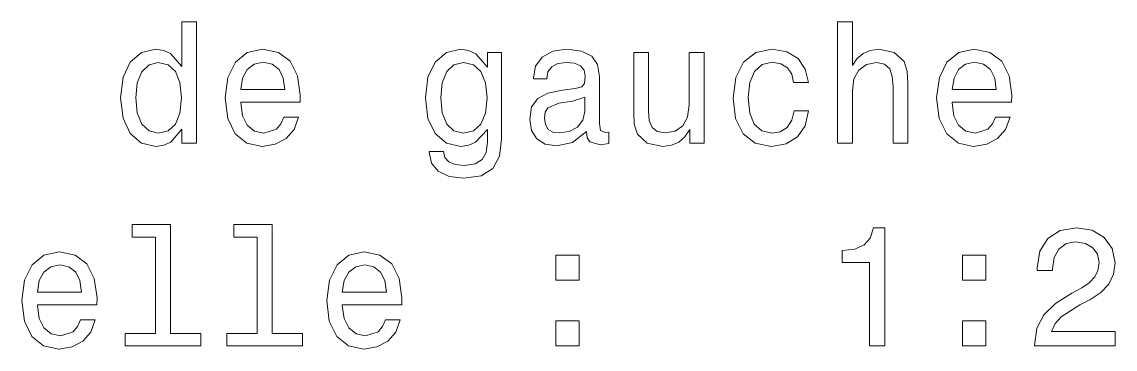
# Model space of a CAD drawing. Extents: x 0 to 420, y 0 to 297.
# Drawn here: x 314.28 to 346.94, y 91.34 to 101.11 of the extents above; entities that cross this region are included whole.
import ezdxf

# ---------------------------------------------------------------- set-up
doc = ezdxf.new("R2010")
doc.units = 0

msp = doc.modelspace()

# ---------------------------------------------------------------- linework, layer by layer
at = {"color": 7, "lineweight": 13}
for points in [[(319.058105, 97.905136), (319.058105, 97.486549), (319.501923, 97.486549), (319.501923, 101.10759), (319.063171, 101.10759), (319.063171, 99.781219), (318.72525, 100.164505), (318.518494, 100.25528), (318.281464, 100.290581), (317.852783, 100.18972), (317.519928, 99.907295), (317.30307, 99.453407), (317.227417, 98.843178), (317.30307, 98.232948), (317.519928, 97.77401), (317.852783, 97.486549), (318.281464, 97.390732), (318.518494, 97.426033), (318.730316, 97.516808)], [(338.645996, 97.486549), (339.089813, 97.486549), (339.089813, 99.04995), (339.135193, 99.40802), (339.281464, 99.670265), (339.508392, 99.83165), (339.811005, 99.892166), (340.05307, 99.841736), (340.204376, 99.705566), (340.280029, 99.478622), (340.305237, 99.176033), (340.305237, 97.486549), (340.749023, 97.486549), (340.749023, 99.266808), (340.728851, 99.624878), (340.638092, 99.922432), (340.340546, 100.194763), (339.876556, 100.290581), (339.62439, 100.25528), (339.407532, 100.159462), (339.225983, 100.008163), (339.089813, 99.801392), (339.089813, 101.10759), (338.645996, 101.10759)], [(320.818207, 98.712051), (322.593414, 98.712051), (322.59845, 98.918823), (322.517761, 99.498795), (322.295868, 99.932518), (321.942841, 100.194763), (321.473816, 100.290581), (321.014893, 100.18972), (320.661865, 99.907295), (320.434906, 99.448364), (320.354218, 98.843178), (320.429871, 98.222862), (320.65683, 97.768967), (321.004791, 97.486549), (321.458679, 97.390732), (321.852051, 97.456291), (322.174835, 97.627762), (322.411865, 97.900093), (322.548035, 98.263206), (322.109283, 98.263206), (322.018494, 98.061478), (321.88736, 97.910179), (321.51416, 97.789146), (321.226715, 97.84462), (321.009857, 98.021133), (320.868622, 98.308594), (320.818207, 98.696922)], [(328.609985, 97.60759), (328.609985, 100.194763), (328.186371, 100.194763), (328.186371, 99.756004), (327.838379, 100.154419), (327.626556, 100.25528), (327.389526, 100.290581), (326.960846, 100.18972), (326.627991, 99.907295), (326.411133, 99.453407), (326.33551, 98.843178), (326.411133, 98.227905), (326.627991, 97.77401), (326.960846, 97.486549), (327.389526, 97.390732), (327.631592, 97.426033), (327.833344, 97.516808), (328.186371, 97.900093), (328.186371, 97.516808), (328.146027, 97.214218), (328.035065, 96.997353), (327.823242, 96.871277), (327.505524, 96.82589), (327.228149, 96.856148), (327.031464, 96.931793), (326.915466, 97.06292), (326.880157, 97.239433), (326.451477, 97.239433), (326.451477, 97.219261), (326.517059, 96.896492), (326.718781, 96.654419), (327.041534, 96.498077), (327.480316, 96.442604), (328.004791, 96.51825), (328.352783, 96.730064), (328.549469, 97.098221)], [(331.146729, 97.839577), (331.146729, 97.824448), (331.171936, 97.652977), (331.247589, 97.531937), (331.565308, 97.436119), (331.812439, 97.476463), (331.812439, 97.819405), (331.706543, 97.804276), (331.565308, 97.869835), (331.5401, 98.071564), (331.5401, 99.473579), (331.479584, 99.83165), (331.30307, 100.083809), (330.995422, 100.235107), (330.561707, 100.290581), (330.138092, 100.230064), (329.825409, 100.058594), (329.628723, 99.791306), (329.563171, 99.438278), (329.563171, 99.40802), (329.961578, 99.40802), (329.996887, 99.619835), (330.107819, 99.771133), (330.289398, 99.861908), (330.5466, 99.897209), (330.793701, 99.871994), (330.970215, 99.796349), (331.076141, 99.665222), (331.11142, 99.483665), (331.091248, 99.271851), (331.010559, 99.165947), (330.808838, 99.115509), (330.430603, 99.075165), (329.996887, 98.98439), (329.68924, 98.823006), (329.50769, 98.570847), (329.452209, 98.197647), (329.502655, 97.864792), (329.658997, 97.617676), (329.911133, 97.461334), (330.259125, 97.405861), (330.728149, 97.511765)], [(337.334778, 99.297066), (337.773529, 99.297066), (337.682739, 99.700523), (337.465881, 100.01825), (337.127991, 100.214935), (336.68924, 100.290581), (336.205078, 100.18972), (335.836945, 99.907295), (335.60495, 99.448364), (335.524261, 98.833092), (335.599915, 98.222862), (335.826843, 97.768967), (336.184906, 97.486549), (336.674103, 97.390732), (337.107819, 97.466377), (337.44574, 97.678192), (337.677704, 98.011047), (337.778564, 98.454849), (337.35495, 98.454849), (337.279297, 98.172432), (337.138092, 97.960609), (336.936371, 97.829491), (336.68924, 97.789146), (336.381592, 97.854706), (336.159698, 98.056435), (336.023529, 98.384247), (335.978149, 98.848221), (336.023529, 99.302109), (336.164734, 99.629921), (336.391693, 99.83165), (336.68924, 99.902252), (336.951477, 99.856865), (337.148163, 99.740875), (337.279297, 99.549232)], [(342.070374, 98.712051), (343.845581, 98.712051), (343.850616, 98.918823), (343.769928, 99.498795), (343.548035, 99.932518), (343.195007, 100.194763), (342.725983, 100.290581), (342.267059, 100.18972), (341.914032, 99.907295), (341.687073, 99.448364), (341.606384, 98.843178), (341.682037, 98.222862), (341.908966, 97.768967), (342.256958, 97.486549), (342.710846, 97.390732), (343.104218, 97.456291), (343.427002, 97.627762), (343.664032, 97.900093), (343.800201, 98.263206), (343.36142, 98.263206), (343.27066, 98.061478), (343.139526, 97.910179), (342.766327, 97.789146), (342.478851, 97.84462), (342.261993, 98.021133), (342.120789, 98.308594), (342.070374, 98.696922)], [(334.661865, 100.194763), (334.218048, 100.194763), (334.218048, 98.631363), (334.167633, 98.26825), (334.021362, 98.006004), (333.794434, 97.84462), (333.496887, 97.794189), (333.259857, 97.834534), (333.108551, 97.955566), (333.022827, 98.162338), (333.002655, 98.454849), (333.002655, 100.194763), (332.558838, 100.194763), (332.558838, 98.414505), (332.573975, 98.056435), (332.6698, 97.758881), (332.96228, 97.486549), (333.431305, 97.390732), (333.683472, 97.426033), (333.90033, 97.516808), (334.086945, 97.673149), (334.23822, 97.900093), (334.23822, 97.486549), (334.661865, 97.486549)], [(318.357117, 99.892166), (318.649628, 99.821564), (318.871521, 99.624878), (319.002655, 99.297066), (319.05307, 98.843178), (319.002655, 98.384247), (318.871521, 98.056435), (318.649628, 97.854706), (318.357117, 97.789146), (318.079742, 97.854706), (317.86792, 98.056435), (317.726715, 98.38929), (317.681305, 98.843178), (317.726715, 99.292023), (317.86792, 99.619835), (318.079742, 99.821564)], [(320.818207, 99.085251), (320.873688, 99.433235), (321.009857, 99.690437), (321.216614, 99.846779), (321.488953, 99.902252), (321.756256, 99.846779), (321.963013, 99.690437), (322.089111, 99.433235), (322.134491, 99.085251)], [(326.794434, 98.843178), (326.839813, 99.292023), (326.975983, 99.624878), (327.187805, 99.821564), (327.470215, 99.892166), (327.767761, 99.821564), (327.989685, 99.624878), (328.125854, 99.292023), (328.17627, 98.843178), (328.125854, 98.384247), (327.989685, 98.056435), (327.767761, 97.854706), (327.470215, 97.789146), (327.187805, 97.854706), (326.975983, 98.056435), (326.839813, 98.38929)], [(342.070374, 99.085251), (342.125824, 99.433235), (342.261993, 99.690437), (342.468781, 99.846779), (342.741119, 99.902252), (343.008392, 99.846779), (343.215179, 99.690437), (343.341248, 99.433235), (343.386658, 99.085251)], [(331.096313, 98.434677), (331.035797, 98.172432), (330.87439, 97.970695), (330.632324, 97.839577), (330.334778, 97.794189), (330.143127, 97.819405), (330.006958, 97.900093), (329.921234, 98.041306), (329.896027, 98.237991), (329.916199, 98.414505), (329.996887, 98.540581), (330.319641, 98.681793), (330.728149, 98.74231), (331.096313, 98.86335)], [(318.276428, 94.687561), (318.276428, 91.81292), (317.363586, 91.81292), (317.363586, 91.43972), (319.627991, 91.43972), (319.627991, 91.81292), (318.720215, 91.81292), (318.720215, 95.06076), (317.580444, 95.06076), (317.580444, 94.687561)], [(321.312439, 94.687561), (321.312439, 91.81292), (320.399628, 91.81292), (320.399628, 91.43972), (322.664032, 91.43972), (322.664032, 91.81292), (321.756256, 91.81292), (321.756256, 95.06076), (320.616486, 95.06076), (320.616486, 94.687561)], [(339.599182, 91.43972), (340.058105, 91.43972), (340.058105, 94.964935), (339.715179, 94.964935), (339.62439, 94.657303), (339.442841, 94.450531), (339.165466, 94.329491), (338.782166, 94.289146), (338.782166, 93.931076), (339.599182, 93.931076)], [(344.531464, 91.43972), (346.937073, 91.43972), (346.937073, 91.873436), (345.035767, 91.873436), (345.141693, 92.110466), (345.323242, 92.307152), (345.883057, 92.665222), (346.180603, 92.816521), (346.513428, 93.033379), (346.750488, 93.285538), (346.886658, 93.583092), (346.937073, 93.92099), (346.851349, 94.34462), (346.614319, 94.677475), (346.25119, 94.88929), (345.782166, 94.964935), (345.298035, 94.879204), (344.929871, 94.642166), (344.692841, 94.263931), (344.612152, 93.764648), (344.612152, 93.694046), (345.071075, 93.694046), (345.071075, 93.73439), (345.116455, 94.077332), (345.252625, 94.329491), (345.469482, 94.490875), (345.756958, 94.546349), (346.049469, 94.495918), (346.266327, 94.369835), (346.407532, 94.173149), (346.457977, 93.926033), (346.422668, 93.694046), (346.326843, 93.49736), (346.165466, 93.32589), (345.943542, 93.174591), (345.645996, 93.013206), (345.151764, 92.700523), (344.803802, 92.367676), (344.597015, 91.964218), (344.531464, 91.454849)], [(314.746155, 92.665222), (316.521362, 92.665222), (316.526428, 92.871994), (316.44574, 93.451965), (316.223816, 93.885689), (315.870789, 94.147934), (315.401764, 94.243752), (314.942841, 94.142891), (314.589813, 93.860466), (314.362885, 93.401535), (314.282166, 92.796349), (314.357819, 92.176033), (314.584778, 91.722137), (314.93277, 91.43972), (315.386658, 91.343903), (315.780029, 91.409462), (316.102783, 91.580933), (316.339813, 91.853264), (316.475983, 92.216377), (316.037231, 92.216377), (315.946442, 92.014648), (315.815308, 91.86335), (315.442108, 91.742317), (315.154663, 91.797791), (314.937805, 91.974304), (314.7966, 92.261765), (314.746155, 92.650093)], [(323.854218, 92.665222), (325.629456, 92.665222), (325.634491, 92.871994), (325.553802, 93.451965), (325.331879, 93.885689), (324.978882, 94.147934), (324.509857, 94.243752), (324.050903, 94.142891), (323.697876, 93.860466), (323.470947, 93.401535), (323.390259, 92.796349), (323.465912, 92.176033), (323.692841, 91.722137), (324.040833, 91.43972), (324.49472, 91.343903), (324.888092, 91.409462), (325.210846, 91.580933), (325.447876, 91.853264), (325.584045, 92.216377), (325.145294, 92.216377), (325.054504, 92.014648), (324.923401, 91.86335), (324.550201, 91.742317), (324.262726, 91.797791), (324.045868, 91.974304), (323.904663, 92.261765), (323.854218, 92.650093)], [(330.233917, 93.396492), (330.929871, 93.396492), (330.929871, 94.147934), (330.233917, 94.147934)], [(342.377991, 93.396492), (343.073975, 93.396492), (343.073975, 94.147934), (342.377991, 94.147934)], [(314.746155, 93.038422), (314.801636, 93.386406), (314.937805, 93.643608), (315.144562, 93.79995), (315.416901, 93.855423), (315.684204, 93.79995), (315.890961, 93.643608), (316.017059, 93.386406), (316.062439, 93.038422)], [(323.854218, 93.038422), (323.909698, 93.386406), (324.045868, 93.643608), (324.252655, 93.79995), (324.524963, 93.855423), (324.792267, 93.79995), (324.999023, 93.643608), (325.125122, 93.386406), (325.170502, 93.038422)], [(330.233917, 91.43972), (330.929871, 91.43972), (330.929871, 92.191162), (330.233917, 92.191162)], [(342.377991, 91.43972), (343.073975, 91.43972), (343.073975, 92.191162), (342.377991, 92.191162)]]:
    msp.add_lwpolyline(points, close=True, dxfattribs=at)

doc.saveas('drawing.dxf')
